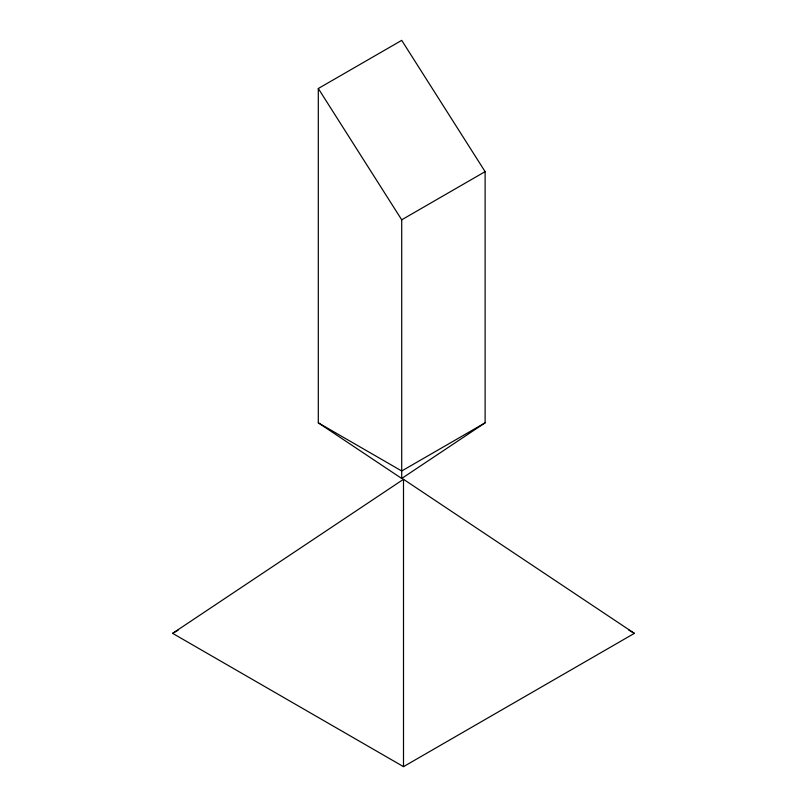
<?xml version="1.0" encoding="UTF-8"?>
<svg xmlns="http://www.w3.org/2000/svg" width="807" height="807" viewBox="0 0 807 807"><rect width="100%" height="100%" fill="white"/><g stroke="black" fill="none" stroke-linecap="round" stroke-linejoin="round"><path stroke-width="1.21" d="M401.715 478.48L485.118 422.828L485.118 171.649L401.715 40.35L318.301 88.508L318.301 422.828L401.715 478.48L401.715 219.807L318.301 88.508M172.617 633.354L403.5 479.297L634.383 633.354L403.5 766.65L172.617 633.354L178.065 630.206M401.715 219.807L485.118 171.649M485.118 422.828L401.715 470.985L318.301 422.828M628.935 630.206L634.383 633.354M403.5 479.297L403.5 766.65"/></g></svg>
